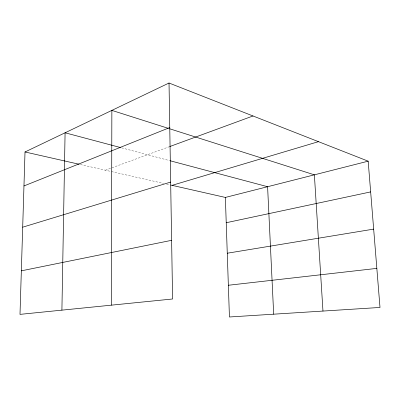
<?xml version="1.0" encoding="UTF-8"?>
<svg xmlns="http://www.w3.org/2000/svg" width="400" height="400" viewBox="0 0 400 400"><rect width="100%" height="100%" fill="white"/><g stroke="black" fill="none" stroke-linecap="round" stroke-linejoin="round"><path stroke-width="0.3" stroke-dasharray="2 1.5" d="M105.37 170.205L168.955 146.85M80.41 164.545L110.825 171.445M111.435 171.58L163.595 183.415M166.63 184.105L170.27 184.93M121.625 147.845L169.695 160.645"/><path stroke-width="0.6" d="M111.36 305.165L111.865 110.385L168.305 128.35M61.905 310.145L65.085 132.785L120.425 147.525M169.025 83.015L25.015 151.975L20 314.37L172.585 298.99L169.025 83.015L368.17 161.175L380 307.455L229.435 316.985L225.37 197.435L170.875 185.07M23.965 185.955L169.76 127.57M169.535 146.635L253 115.975M22.695 227.19L170.66 182.08M172.085 185.345L318.455 141.665M225.37 197.435L368.17 161.175M226.23 222.725L370.655 191.91M21.345 270.835L171.62 240.325M227.27 253.22L373.665 229.115M228.36 285.26L376.84 268.39M25.015 151.975L79.195 164.265M170.295 160.805L267.595 186.715L273.68 314.185M169.495 128.725L314.375 174.835L322.97 311.065"/></g></svg>
